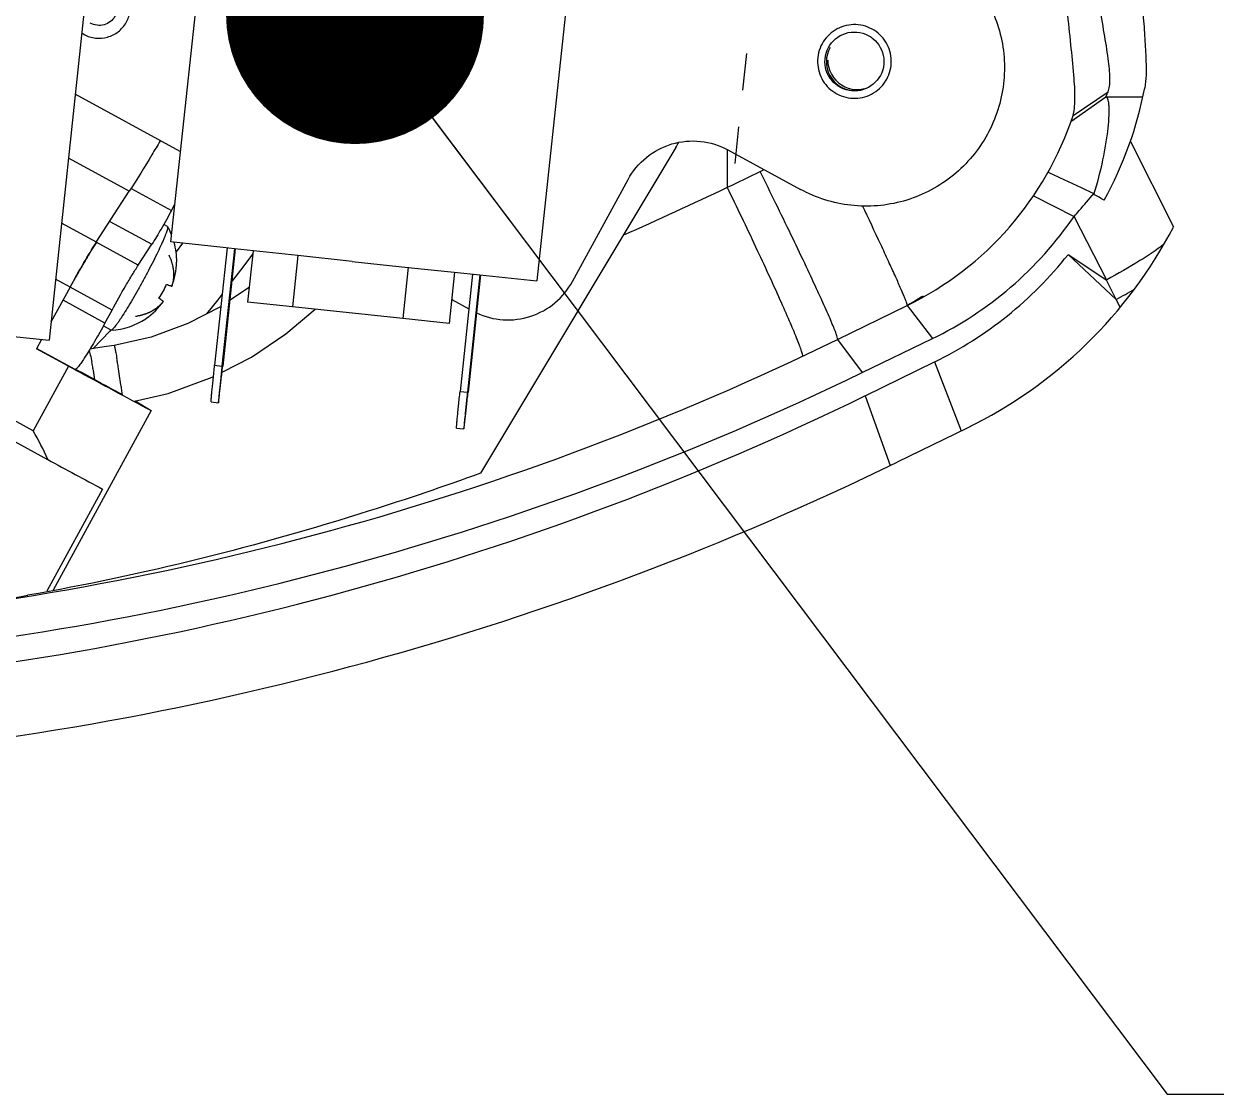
# Model space of a CAD drawing. Header units: millimetres. Extents: x 0 to 420, y 0 to 297.
# Drawn here: x 171.74 to 187.93, y 157.49 to 172.01 of the extents above; entities that cross this region are included whole.
import ezdxf

# ---------------------------------------------------------------- set-up
doc = ezdxf.new("R2010")
doc.units = ezdxf.units.MM
doc.header["$LTSCALE"] = 23.1
doc.layers.get('0').update_dxf_attribs({"linetype": 'CONTINUOUS'})
for name, color, linetype in [('AXIS', 7, 'CONTINUOUS'), ('CABLES-TENSIONER', 7, 'CONTINUOUS'), ('COSMETIC', 7, 'CONTINUOUS')]:
    doc.layers.add(name, color=color, linetype=linetype)
doc.styles.get("Standard").update_dxf_attribs({"font": 'txt', "width": 0.85})
doc.dimstyles.get("Standard").update_dxf_attribs({"dimtxt": 3.5, "dimasz": 3.5, "dimexe": 1.5, "dimexo": 1, "dimtad": 1, "dimtxsty": 'STANDARD', "dimcen": 0.09, "dimadec": 0, "dimazin": 0, "dimtol": 1, "dimtp": 0.01, "dimtm": 0.01, "dimtfac": 1, "dimtofl": 0, "dimtmove": 0, "dimatfit": 3, "dimfxl": 1, "dimtolj": 1, "dimarcsym": 0})

msp = doc.modelspace()

# ---------------------------------------------------------------- linework, layer by layer
at = {"color": 7, "linetype": 'CONTINUOUS'}
for p, q in [((172.543, 171.873), (172.563, 171.861)), ((173.868, 170.273), (172.442, 171.05)), ((185.984, 170.763), (186.459, 171.084)), ((185.956, 170.681), (186.428, 171.015)), ((186.428, 171.015), (186.933, 171.015)), ((186.762, 170.411), (187.346, 169.25)), ((180.592, 170.328), (177.94, 165.908)), ((181.292, 170.296), (181.292, 169.788)), ((181.299, 170.296), (182.284, 169.76)), ((173.176, 169.734), (172.35, 170.184)), ((173.199, 169.771), (173.748, 169.472)), ((179.191, 168.512), (179.945, 169.895)), ((172.728, 169.042), (173.176, 169.734)), ((185.449, 169.674), (185.998, 169.394)), ((186.268, 169.692), (186.267, 169.706)), ((173.748, 169.472), (173.791, 169.55)), ((172.729, 169.042), (172.256, 169.3)), ((172.911, 169.325), (172.912, 169.327)), ((172.911, 169.325), (173.481, 169.015)), ((173.693, 169.256), (173.643, 169.284)), ((186.443, 168.527), (185.998, 169.394)), ((173.694, 169.256), (173.693, 169.256)), ((173.694, 169.256), (173.695, 169.254)), ((172.725, 169.037), (172.728, 169.042)), ((173.298, 168.732), (172.728, 169.042)), ((173.298, 168.732), (173.481, 169.015)), ((173.899, 169.029), (173.81, 168.914)), ((174.503, 168.965), (174.334, 167.374)), ((174.603, 168.954), (174.433, 167.363)), ((174.612, 168.954), (174.443, 167.363)), ((174.856, 168.928), (174.782, 168.232)), ((175.463, 168.863), (175.389, 168.166)), ((185.916, 168.875), (186.571, 168.268)), ((185.916, 168.875), (186.443, 168.527)), ((173.817, 168.773), (173.819, 168.774)), ((176.962, 168.703), (176.888, 168.007)), ((177.591, 168.637), (177.516, 167.941)), ((172.372, 168.433), (172.175, 168.54)), ((177.834, 168.61), (177.665, 167.019)), ((177.934, 168.6), (177.764, 167.009)), ((177.943, 168.599), (177.774, 167.008)), ((186.571, 168.268), (186.438, 168.53)), ((172.372, 168.433), (172.113, 167.959)), ((172.371, 168.433), (172.372, 168.434)), ((172.941, 168.123), (172.371, 168.433)), ((174.803, 168.429), (174.537, 168.251)), ((172.845, 167.947), (172.276, 168.257)), ((175.389, 168.166), (174.782, 168.232)), ((176.888, 168.007), (175.389, 168.166)), ((177.551, 168.266), (177.784, 168.139)), ((182.788, 167.724), (183.734, 168.185)), ((183.734, 168.185), (184.075, 167.735)), ((186.625, 168.162), (186.571, 168.268)), ((172.845, 167.947), (172.941, 168.123)), ((173.401, 168.007), (173.401, 168.008)), ((177.516, 167.941), (176.888, 168.007)), ((172.928, 167.851), (172.823, 167.908)), ((172.931, 167.85), (172.928, 167.851)), ((171.985, 167.724), (171.917, 167.599)), ((182.788, 167.724), (183.123, 167.274)), ((183.123, 167.274), (184.075, 167.735)), ((172.351, 167.362), (171.917, 167.599)), ((172.439, 167.318), (171.918, 167.601)), ((172.351, 167.362), (171.873, 166.484)), ((172.44, 167.314), (172.351, 167.362)), ((174.334, 167.374), (174.433, 167.363)), ((183.161, 166.96), (184.106, 167.421)), ((184.106, 167.421), (184.465, 166.483)), ((177.665, 167.019), (177.764, 167.009)), ((171.873, 166.484), (171.219, 166.84)), ((173.257, 166.891), (173.471, 166.759)), ((174.286, 166.877), (174.385, 166.866)), ((183.161, 166.96), (183.502, 166.014)), ((173.471, 166.759), (172.144, 164.323)), ((172.069, 166.093), (171.191, 166.572)), ((177.617, 166.522), (177.716, 166.511)), ((184.545, 166.522), (183.599, 166.061)), ((172.813, 165.693), (172.058, 164.308))]:
    msp.add_line(p, q, dxfattribs=at)
for points in [[(174.564, 168.5), (174.72, 168.703), (174.851, 168.881)], [(174.226, 168.072), (174.381, 168.261), (174.436, 168.334)], [(174.419, 168.172), (174.412, 168.168), (173.97, 167.94), (173.473, 167.757), (172.97, 167.644)], [(174.434, 167.28), (174.832, 167.486), (175.299, 167.801), (175.698, 168.134)], [(172.925, 167.855), (172.906, 167.834), (172.686, 167.6)], [(172.97, 167.644), (172.868, 167.628), (172.719, 167.605), (172.641, 167.593)], [(173.247, 166.888), (173.702, 166.991), (174.301, 167.211), (174.318, 167.22)]]:
    msp.add_lwpolyline(points, dxfattribs=at)
for centre, radius, start, end in [((172.765, 172.233), 0.423, 236.2899, 238.3025), ((183.055, 171.515), 0.4, 180, 295.4532), ((181.805, 172.14), 5.25, 331.2398, 348.9739), ((181.805, 172.14), 4.4, 296, 341.7693), ((176.305, 172.9), 5, 329.0362, 329.9034), ((158.914, 216.874), 52.133, 295.4201, 295.9628), ((158.648, 217.218), 52.558, 293.8258, 295.5211), ((166.397, 134.246), 40.636, 60.4997, 60.7248), ((172.878, 168.788), 0.941, 22.3098, 29.6921), ((181.805, 172.14), 6.25, 296, 332.4553), ((178.009, 165.64), 6.282, 147.2628, 148.4551), ((172.879, 168.788), 0.94, 359.1168, 15.6388), ((181.704, 163.409), 10.598, 149.4764, 149.7993), ((180.62, 164.048), 9.34, 148.8152, 149.4782), ((179.399, 164.785), 7.913, 148.4414, 148.8001), ((181.805, 172.139), 5.25, 295.9995, 321.548), ((183.325, 162.475), 12.469, 150.3808, 150.6389), ((182.695, 162.834), 11.743, 149.8069, 150.383), ((172.878, 168.789), 0.94, 338.6655, 359.0095), ((184, 162.096), 13.243, 150.6436, 151.4097), ((172.776, 168.843), 0.978, 325.0289, 337.7997), ((165.516, 203.136), 39.4, 297.7786, 297.8998), ((181.616, 177.413), 10.401, 298.4526, 299.9985), ((172.878, 168.789), 0.939, 303.8171, 324.1632), ((172.879, 168.788), 0.94, 273.1671, 303.7177), ((165.516, 203.136), 39.4, 274.6, 296), ((168.239, 166.542), 4.514, 10.6016, 11.1284), ((167.141, 166.336), 5.631, 9.8681, 10.6076), ((162.573, 165.662), 10.588, 9.5906, 9.8175), ((159.982, 165.223), 13.217, 9.2802, 9.5933), ((157.201, 164.768), 16.034, 8.8398, 9.2844), ((165.523, 203.614), 40.378, 274.5641, 295.8415), ((268.036, 343.543), 200.487, 241.5224, 241.85698), ((165.957, 166.129), 6.833, 8.8348, 9.8781), ((157.555, 164.821), 15.676, 8.3976, 8.8453), ((160.541, 165.264), 12.657, 8.2279, 8.3864), ((162.962, 165.613), 10.212, 7.8198, 8.2329), ((166.286, 166.072), 6.856, 7.5497, 7.801), ((165.516, 203.136), 40.25, 274.6, 296), ((165.516, 203.136), 41.25, 274.6, 296), ((264.534, 336.953), 194.274, 241.5789, 241.82807), ((166.501, 194.354), 30.563, 276.5739, 279.9778)]:
    msp.add_arc(centre, radius, start, end, dxfattribs=at)
msp.add_ellipse((168.472, 164.65), major_axis=(3.75, 0.997), ratio=0.927511, start_param=0.131256, end_param=0.252443, dxfattribs=at)
for points, knots in [([(184.165, 173.002), (184.268, 172.939), (184.46, 172.793), (184.702, 172.522), (184.886, 172.21), (185.008, 171.868), (185.062, 171.509), (185.045, 171.146), (184.96, 170.793), (184.809, 170.462), (184.597, 170.167), (184.333, 169.917), (184.025, 169.723), (183.687, 169.591), (183.33, 169.527), (182.967, 169.533), (182.612, 169.608), (182.39, 169.702), (182.284, 169.76)], [0, 0, 0, 0, 0.062429, 0.124849, 0.187297, 0.249776, 0.312288, 0.374831, 0.4374, 0.499982, 0.562567, 0.62514, 0.687691, 0.750213, 0.8127, 0.875157, 0.937585, 1, 1, 1, 1]), ([(172.563, 171.861), (172.61, 171.836), (172.717, 171.802), (172.883, 171.816), (173.032, 171.891), (173.142, 172.017), (173.196, 172.174), (173.188, 172.341), (173.117, 172.492), (173.035, 172.568), (172.989, 172.596)], [0, 0, 0, 0, 0.124846, 0.24978, 0.374853, 0.500011, 0.625163, 0.750218, 0.875139, 1, 1, 1, 1]), ([(172.897, 172.447), (172.925, 172.431), (172.973, 172.386), (173.014, 172.297), (173.019, 172.199), (172.987, 172.106), (172.922, 172.032), (172.835, 171.988), (172.737, 171.98), (172.674, 172), (172.646, 172.015)], [0, 0, 0, 0, 0.124882, 0.249792, 0.374846, 0.499996, 0.625153, 0.750224, 0.875149, 1, 1, 1, 1]), ([(185.984, 170.763), (185.994, 170.793), (186.006, 170.866), (186.014, 171.049), (185.995, 171.339), (185.954, 171.738), (185.923, 172.027), (185.907, 172.179)], [0, 0, 0, 0, 0.06661, 0.154478, 0.387043, 0.676827, 1, 1, 1, 1]), ([(186.459, 171.084), (186.469, 171.108), (186.483, 171.167), (186.488, 171.318), (186.461, 171.559), (186.405, 171.893), (186.365, 172.139), (186.345, 172.269)], [0, 0, 0, 0, 0.064968, 0.149888, 0.378084, 0.669239, 1, 1, 1, 1]), ([(186.932, 172.17), (186.94, 172.06), (186.956, 171.854), (186.973, 171.567), (186.978, 171.331), (186.969, 171.193), (186.958, 171.135)], [0, 0, 0, 0, 0.31777, 0.600111, 0.831496, 1, 1, 1, 1]), ([(186.428, 171.015), (186.428, 171.015), (186.429, 171.018), (186.43, 171.02), (186.433, 171.026), (186.438, 171.037), (186.447, 171.057), (186.455, 171.074), (186.459, 171.084)], [0, 0, 0, 0, 0.015997, 0.063836, 0.143165, 0.253635, 0.566607, 1, 1, 1, 1]), ([(186.268, 169.692), (186.316, 169.846), (186.394, 170.144), (186.455, 170.506), (186.474, 170.734), (186.475, 170.838), (186.473, 170.898), (186.467, 170.948), (186.459, 170.986), (186.441, 171.015), (186.428, 171.015)], [0, 0, 0, 0, 0.355816, 0.679555, 0.808834, 0.862256, 0.907259, 0.943353, 0.970347, 1, 1, 1, 1]), ([(173.594, 170.419), (173.557, 170.355), (173.421, 170.125), (173.281, 169.897), (173.176, 169.734)], [0, 0, 0, 0, 0.273375, 1, 1, 1, 1]), ([(179.945, 169.895), (180.007, 170.009), (180.178, 170.215), (180.532, 170.401), (180.93, 170.438), (181.185, 170.358), (181.299, 170.296)], [0, 0, 0, 0, 0.250319, 0.500456, 0.750326, 1, 1, 1, 1]), ([(182.788, 167.724), (182.79, 167.724), (182.791, 167.73), (182.788, 167.746), (182.777, 167.782), (182.756, 167.838), (182.725, 167.916), (182.683, 168.014), (182.632, 168.131), (182.571, 168.265), (182.474, 168.476), (182.336, 168.773), (182.151, 169.159), (181.949, 169.574), (181.809, 169.858), (181.737, 170.002)], [0, 0, 0, 0, 0.001853, 0.005776, 0.020609, 0.04482, 0.078274, 0.12073, 0.171687, 0.230576, 0.296826, 0.448807, 0.621493, 0.808034, 1, 1, 1, 1]), ([(185.646, 169.993), (185.698, 169.969), (185.904, 169.873), (186.112, 169.778), (186.267, 169.706)], [0, 0, 0, 0, 0.25101, 1, 1, 1, 1]), ([(182.315, 167.507), (182.314, 167.518), (182.307, 167.545), (182.29, 167.595), (182.265, 167.664), (182.214, 167.792), (182.129, 167.993), (182.003, 168.277), (181.851, 168.612), (181.613, 169.122), (181.424, 169.518), (181.292, 169.788)], [0, 0, 0, 0, 0.012732, 0.033872, 0.06334, 0.10098, 0.199216, 0.324836, 0.473465, 0.639729, 1, 1, 1, 1]), ([(185.998, 169.394), (186.022, 169.42), (186.113, 169.523), (186.202, 169.627), (186.267, 169.706)], [0, 0, 0, 0, 0.2572, 1, 1, 1, 1]), ([(173.748, 169.472), (173.703, 169.388), (173.616, 169.234), (173.525, 169.083), (173.481, 169.015)], [0, 0, 0, 0, 0.541377, 1, 1, 1, 1]), ([(183.735, 168.188), (183.735, 168.193), (183.731, 168.206), (183.723, 168.231), (183.709, 168.267), (183.681, 168.334), (183.634, 168.444), (183.563, 168.603), (183.475, 168.796), (183.328, 169.112), (183.21, 169.363), (183.126, 169.538)], [0, 0, 0, 0, 0.009824, 0.027524, 0.053071, 0.086379, 0.175826, 0.294132, 0.438689, 0.606798, 1, 1, 1, 1]), ([(184.075, 167.735), (184.456, 167.919), (185.178, 168.394), (185.756, 169.038), (185.998, 169.394)], [0, 0, 0, 0, 0.495645, 1, 1, 1, 1]), ([(173.695, 169.254), (173.696, 169.253), (173.697, 169.25), (173.697, 169.242), (173.695, 169.227), (173.689, 169.206), (173.68, 169.179), (173.668, 169.146), (173.652, 169.108), (173.634, 169.064), (173.604, 168.997), (173.56, 168.905), (173.501, 168.785), (173.434, 168.657), (173.364, 168.525), (173.291, 168.394), (173.219, 168.268), (173.151, 168.153), (173.097, 168.066), (173.057, 168.005), (173.031, 167.966), (173.007, 167.932), (172.986, 167.904), (172.968, 167.881), (172.953, 167.865), (172.942, 167.855), (172.935, 167.851), (172.932, 167.85), (172.931, 167.85)], [0, 0, 0, 0, 0.00242, 0.005708, 0.015263, 0.028973, 0.046825, 0.068704, 0.094434, 0.123801, 0.156546, 0.230981, 0.315088, 0.405849, 0.5, 0.594151, 0.684912, 0.769019, 0.843454, 0.876199, 0.905565, 0.931296, 0.953175, 0.971027, 0.984737, 0.994292, 0.99758, 1, 1, 1, 1]), ([(172.372, 168.433), (172.433, 168.545), (172.548, 168.75), (172.67, 168.952), (172.729, 169.042)], [0, 0, 0, 0, 0.541379, 1, 1, 1, 1]), ([(187.217, 169.015), (187.114, 168.934), (186.858, 168.767), (186.594, 168.615), (186.441, 168.532)], [0, 0, 0, 0, 0.429682, 1, 1, 1, 1]), ([(172.941, 168.123), (173.002, 168.235), (173.092, 168.396), (173.213, 168.598), (173.27, 168.69), (173.298, 168.732)], [0, 0, 0, 0, 0.541363, 0.785773, 1, 1, 1, 1]), ([(173.682, 168.473), (173.691, 168.47), (173.707, 168.463), (173.729, 168.455), (173.742, 168.45), (173.75, 168.448), (173.752, 168.447), (173.753, 168.447)], [0, 0, 0, 0, 0.390994, 0.689342, 0.892787, 0.958454, 1, 1, 1, 1]), ([(177.887, 168.085), (178, 168.032), (178.249, 167.967), (178.631, 168.016), (178.967, 168.202), (179.131, 168.402), (179.191, 168.512)], [0, 0, 0, 0, 0.249708, 0.499581, 0.749704, 1, 1, 1, 1]), ([(173.64, 168.239), (173.638, 168.24), (173.631, 168.245), (173.619, 168.254), (173.6, 168.267), (173.586, 168.277), (173.578, 168.282)], [0, 0, 0, 0, 0.106162, 0.309389, 0.608108, 1, 1, 1, 1]), ([(183.735, 168.189), (183.745, 168.194), (183.793, 168.223), (183.841, 168.253), (183.879, 168.277)], [0, 0, 0, 0, 0.195776, 1, 1, 1, 1]), ([(172.845, 167.947), (172.822, 167.904), (172.775, 167.821), (172.707, 167.701), (172.641, 167.591), (172.582, 167.496), (172.531, 167.42), (172.494, 167.369), (172.47, 167.34), (172.458, 167.328), (172.45, 167.321), (172.445, 167.318), (172.44, 167.317), (172.439, 167.318)], [0, 0, 0, 0, 0.193494, 0.379467, 0.550883, 0.701234, 0.824871, 0.917239, 0.950671, 0.975306, 0.984353, 0.99131, 1, 1, 1, 1]), ([(172.629, 167.578), (172.632, 167.57), (172.638, 167.55), (172.652, 167.495), (172.661, 167.448), (172.668, 167.414)], [0, 0, 0, 0, 0.149854, 0.371625, 1, 1, 1, 1]), ([(172.97, 167.644), (172.971, 167.644), (172.971, 167.643), (172.973, 167.64), (172.975, 167.631), (172.978, 167.616), (172.983, 167.596), (172.988, 167.57), (172.996, 167.527), (173.002, 167.492), (173.006, 167.467)], [0, 0, 0, 0, 0.005359, 0.018484, 0.069375, 0.152789, 0.267709, 0.412252, 0.58433, 1, 1, 1, 1]), ([(174.286, 166.877), (174.285, 166.877), (174.286, 166.878), (174.285, 166.879), (174.286, 166.882), (174.286, 166.889), (174.287, 166.9), (174.288, 166.916), (174.29, 166.937), (174.292, 166.962), (174.295, 166.991), (174.299, 167.037), (174.306, 167.101), (174.314, 167.186), (174.324, 167.278), (174.331, 167.342), (174.334, 167.374)], [0, 0, 0, 0, 0.001291, 0.004935, 0.010959, 0.019354, 0.043203, 0.076274, 0.118217, 0.168661, 0.22711, 0.292993, 0.44451, 0.617326, 0.804984, 1, 1, 1, 1]), ([(174.385, 166.866), (174.385, 166.866), (174.385, 166.867), (174.386, 166.869), (174.386, 166.872), (174.387, 166.878), (174.389, 166.889), (174.391, 166.905), (174.394, 166.926), (174.397, 166.951), (174.4, 166.98), (174.406, 167.026), (174.413, 167.09), (174.422, 167.175), (174.432, 167.267), (174.439, 167.331), (174.443, 167.363)], [0, 0, 0, 0, 0.001292, 0.004937, 0.010963, 0.019361, 0.043216, 0.076296, 0.11825, 0.168704, 0.227164, 0.293057, 0.444588, 0.617403, 0.805038, 1, 1, 1, 1]), ([(174.433, 167.363), (174.43, 167.331), (174.423, 167.268), (174.414, 167.176), (174.405, 167.091), (174.399, 167.026), (174.394, 166.98), (174.392, 166.951), (174.389, 166.926), (174.387, 166.905), (174.386, 166.889), (174.385, 166.878), (174.385, 166.872), (174.385, 166.869), (174.385, 166.867), (174.385, 166.866), (174.385, 166.866)], [0, 0, 0, 0, 0.195016, 0.382674, 0.55549, 0.707007, 0.77289, 0.831339, 0.881783, 0.923726, 0.956797, 0.980646, 0.989041, 0.995065, 0.998709, 1, 1, 1, 1]), ([(177.617, 166.522), (177.617, 166.522), (177.617, 166.523), (177.616, 166.525), (177.617, 166.528), (177.617, 166.534), (177.618, 166.545), (177.619, 166.561), (177.621, 166.582), (177.623, 166.607), (177.626, 166.636), (177.63, 166.682), (177.637, 166.747), (177.645, 166.832), (177.655, 166.924), (177.662, 166.987), (177.665, 167.019)], [0, 0, 0, 0, 0.001291, 0.004935, 0.010959, 0.019354, 0.043203, 0.076274, 0.118217, 0.168661, 0.22711, 0.292993, 0.44451, 0.617326, 0.804984, 1, 1, 1, 1]), ([(177.764, 167.009), (177.761, 166.976), (177.754, 166.913), (177.745, 166.821), (177.736, 166.736), (177.73, 166.671), (177.725, 166.626), (177.723, 166.597), (177.72, 166.572), (177.719, 166.551), (177.717, 166.534), (177.716, 166.524), (177.716, 166.517), (177.716, 166.514), (177.716, 166.513), (177.716, 166.511), (177.716, 166.511)], [0, 0, 0, 0, 0.195016, 0.382674, 0.55549, 0.707007, 0.77289, 0.831339, 0.881783, 0.923726, 0.956797, 0.980646, 0.989041, 0.995065, 0.998709, 1, 1, 1, 1]), ([(177.716, 166.511), (177.716, 166.511), (177.717, 166.513), (177.717, 166.514), (177.717, 166.517), (177.718, 166.523), (177.72, 166.534), (177.722, 166.55), (177.725, 166.571), (177.728, 166.596), (177.731, 166.625), (177.737, 166.671), (177.744, 166.736), (177.753, 166.82), (177.763, 166.913), (177.77, 166.976), (177.774, 167.008)], [0, 0, 0, 0, 0.001292, 0.004937, 0.010963, 0.019361, 0.043216, 0.076296, 0.11825, 0.168704, 0.227164, 0.293057, 0.444588, 0.617403, 0.805038, 1, 1, 1, 1]), ([(177.94, 165.908), (177.441, 165.728), (175.431, 165.046), (173.364, 164.528), (171.796, 164.253)], [0, 0, 0, 0, 0.250123, 1, 1, 1, 1])]:
    msp.add_open_spline(points, degree=3, knots=knots, dxfattribs=at)
at = {"color": 2, "linetype": 'CONTINUOUS'}
for points in [[(183.457, 171.256), (183.477, 171.294), (183.509, 171.376), (183.523, 171.508), (183.503, 171.638), (183.449, 171.759), (183.366, 171.862), (183.259, 171.94), (183.136, 171.987), (183.004, 172.001), (182.874, 171.98), (182.753, 171.927), (182.65, 171.844), (182.599, 171.773), (182.578, 171.735)], [(182.578, 171.735), (182.557, 171.696), (182.525, 171.615), (182.511, 171.483), (182.532, 171.353), (182.585, 171.232), (182.668, 171.129), (182.775, 171.051), (182.899, 171.004), (183.03, 170.99), (183.161, 171.01), (183.281, 171.064), (183.384, 171.147), (183.436, 171.218), (183.457, 171.256)]]:
    msp.add_open_spline(points, degree=3, dxfattribs=at)
at = {"layer": 'AXIS', "color": 7, "linetype": 'CONTINUOUS'}
for p, q in [((173.066, 176.912), (172.087, 167.714)), ((174.558, 176.753), (173.737, 169.047)), ((179.53, 176.224), (178.709, 168.518)), ((181.737, 170.002), (181.791, 170.028)), ((174.449, 168.97), (173.737, 169.047)), ((174.603, 168.954), (174.449, 168.97)), ((175.463, 168.862), (174.603, 168.954)), ((176.2, 168.783), (175.463, 168.862)), ((176.2, 168.783), (176.962, 168.702)), ((176.962, 168.702), (177.585, 168.636)), ((177.585, 168.636), (177.934, 168.599)), ((177.934, 168.599), (178.709, 168.518)), ((171.312, 167.796), (172.087, 167.714)), ((173.259, 166.881), (173.26, 166.88))]:
    msp.add_line(p, q, dxfattribs=at)
msp.add_arc((183.037, 171.494), 0.4, 151.4134, 264.3761, dxfattribs=at)
msp.add_ellipse((183.017, 171.495), major_axis=(0.384, -0.113), ratio=0.999271, dxfattribs=at)
for start_param, end_param in [(-1.992741, -0.849079), (-0.20557, -0.002804)]:
    msp.add_ellipse((172.684, 167.194), major_axis=(0.576, -0.314), ratio=0.002444, start_param=start_param, end_param=end_param, dxfattribs=at)
at = {"layer": 'CABLES-TENSIONER', "color": 2, "linetype": 'CONTINUOUS'}
for p, q in [((181.552, 171.604), (181.499, 171.107)), ((181.446, 170.61), (181.393, 170.113))]:
    msp.add_line(p, q, dxfattribs=at)
at = {"layer": 'COSMETIC', "color": 7, "linetype": 'CONTINUOUS'}
for points in [[(173.712, 168.874), (173.716, 168.865), (173.721, 168.851), (173.728, 168.835), (173.732, 168.826), (173.734, 168.819), (173.737, 168.814), (173.739, 168.809), (173.74, 168.806), (173.741, 168.804), (173.741, 168.803), (173.742, 168.802), (173.742, 168.801), (173.743, 168.799), (173.743, 168.796), (173.745, 168.791), (173.746, 168.786), (173.749, 168.777), (173.752, 168.765), (173.756, 168.754), (173.758, 168.745), (173.76, 168.739), (173.761, 168.735), (173.762, 168.732), (173.762, 168.73), (173.763, 168.729), (173.763, 168.728), (173.763, 168.726), (173.764, 168.724), (173.764, 168.721), (173.765, 168.716), (173.766, 168.711), (173.767, 168.704), (173.768, 168.697), (173.769, 168.69), (173.77, 168.683), (173.771, 168.676), (173.772, 168.67), (173.773, 168.665), (173.774, 168.662), (173.774, 168.659), (173.774, 168.657), (173.775, 168.656), (173.775, 168.655), (173.775, 168.654), (173.775, 168.653), (173.775, 168.651), (173.775, 168.648), (173.775, 168.645), (173.775, 168.641), (173.775, 168.635), (173.776, 168.629), (173.776, 168.622), (173.776, 168.615), (173.776, 168.609), (173.777, 168.602), (173.777, 168.597), (173.777, 168.592), (173.777, 168.59), (173.777, 168.587), (173.777, 168.586), (173.777, 168.585), (173.777, 168.584), (173.777, 168.582), (173.777, 168.579), (173.776, 168.575), (173.776, 168.569), (173.775, 168.56), (173.774, 168.549), (173.772, 168.538), (173.772, 168.529), (173.771, 168.524), (173.771, 168.52), (173.77, 168.517), (173.77, 168.515), (173.77, 168.514), (173.77, 168.513), (173.769, 168.511), (173.769, 168.509), (173.768, 168.507), (173.767, 168.503), (173.766, 168.497), (173.764, 168.491), (173.762, 168.483), (173.758, 168.468), (173.755, 168.455), (173.753, 168.447)], [(173.258, 168.039), (173.267, 168.041), (173.282, 168.044), (173.298, 168.047), (173.308, 168.049), (173.315, 168.05), (173.321, 168.051), (173.326, 168.052), (173.329, 168.053), (173.332, 168.053), (173.333, 168.054), (173.334, 168.054), (173.335, 168.054), (173.337, 168.055), (173.34, 168.056), (173.345, 168.057), (173.35, 168.059), (173.359, 168.062), (173.371, 168.065), (173.382, 168.068), (173.391, 168.071), (173.397, 168.073), (173.401, 168.074), (173.404, 168.075), (173.406, 168.076), (173.407, 168.076), (173.408, 168.077), (173.41, 168.077), (173.412, 168.078), (173.414, 168.079), (173.419, 168.081), (173.424, 168.084), (173.431, 168.086), (173.437, 168.089), (173.444, 168.092), (173.45, 168.095), (173.457, 168.098), (173.462, 168.1), (173.466, 168.102), (173.469, 168.104), (173.472, 168.105), (173.474, 168.106), (173.475, 168.106), (173.476, 168.106), (173.477, 168.107), (173.478, 168.107), (173.479, 168.108), (173.482, 168.11), (173.484, 168.112), (173.488, 168.114), (173.493, 168.117), (173.499, 168.12), (173.504, 168.124), (173.51, 168.127), (173.516, 168.13), (173.521, 168.134), (173.526, 168.137), (173.53, 168.139), (173.532, 168.14), (173.534, 168.142), (173.535, 168.142), (173.536, 168.143), (173.537, 168.144), (173.539, 168.145), (173.541, 168.147), (173.544, 168.149), (173.549, 168.153), (173.556, 168.158), (173.564, 168.165), (173.573, 168.172), (173.58, 168.178), (173.584, 168.182), (173.588, 168.184), (173.59, 168.186), (173.592, 168.187), (173.592, 168.188), (173.593, 168.189), (173.594, 168.19), (173.596, 168.191), (173.597, 168.193), (173.6, 168.197), (173.604, 168.201), (173.609, 168.205), (173.614, 168.212), (173.625, 168.223), (173.634, 168.232), (173.64, 168.239)]]:
    msp.add_open_spline(points, degree=3, knots=[0, 0, 0, 0, 0.0625, 0.09375, 0.109375, 0.125, 0.140625, 0.148438, 0.15625, 0.160156, 0.164062, 0.166016, 0.167969, 0.171875, 0.179688, 0.1875, 0.203125, 0.21875, 0.25, 0.28125, 0.296875, 0.3125, 0.320312, 0.328125, 0.332031, 0.333984, 0.335938, 0.339844, 0.34375, 0.351562, 0.359375, 0.375, 0.390625, 0.40625, 0.421875, 0.4375, 0.453125, 0.46875, 0.476562, 0.484375, 0.492188, 0.496094, 0.498047, 0.5, 0.501953, 0.503906, 0.507812, 0.515625, 0.523438, 0.53125, 0.546875, 0.5625, 0.578125, 0.59375, 0.609375, 0.625, 0.640625, 0.648438, 0.65625, 0.660156, 0.664062, 0.666016, 0.667969, 0.671875, 0.679688, 0.6875, 0.703125, 0.71875, 0.75, 0.78125, 0.796875, 0.8125, 0.820312, 0.828125, 0.832031, 0.833984, 0.835938, 0.839844, 0.84375, 0.851562, 0.859375, 0.875, 0.890625, 0.90625, 0.9375, 1, 1, 1, 1], dxfattribs=at)

# ---------------------------------------------------------------- leaders
at = {"color": 2, "linetype": 'CONTINUOUS'}
msp.add_leader([(176.239, 172.125), (187.263, 157.486), (193.263, 157.486)], dimstyle='STANDARD', override={"dimtad": 0, "dimldrblk": 'DOT'}, dxfattribs=at)

doc.saveas('drawing.dxf')
